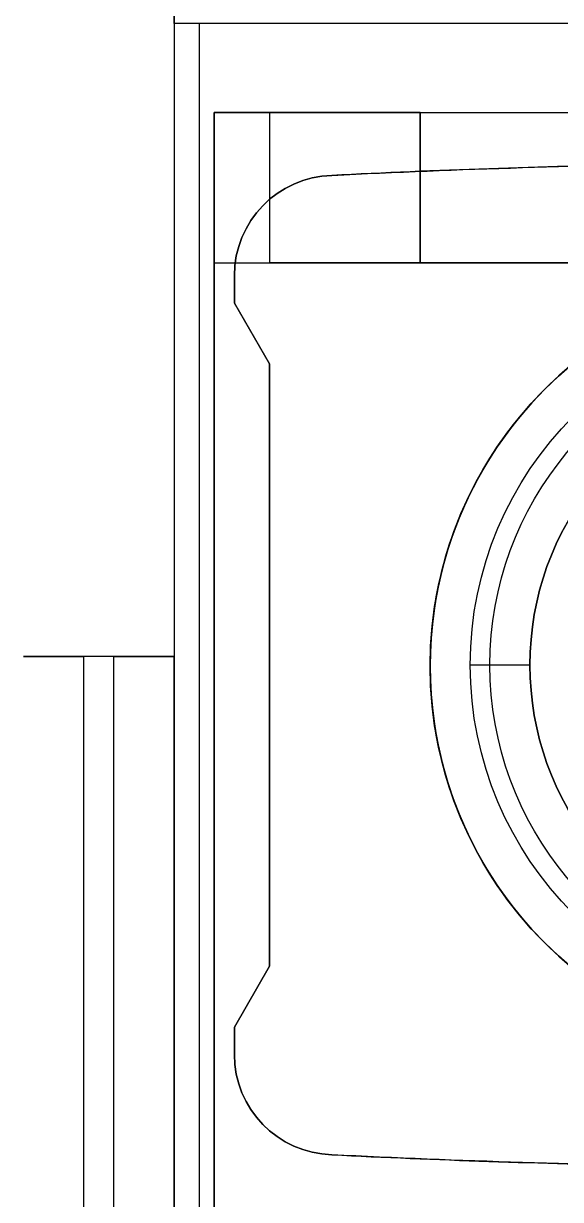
# Model space of a CAD drawing. Header units: inches. Extents: x 0 to 92454, y -34894 to 11.
# Drawn here: x 3.0335 to 3.244, y 10.0979 to 10.5591 of the extents above; entities that cross this region are included whole.
import ezdxf

# ---------------------------------------------------------------- set-up
doc = ezdxf.new("R2010")
doc.units = ezdxf.units.IN
doc.header["$MEASUREMENT"] = 0

# ---------------------------------------------------------------- blocks, each defined once
blk = doc.blocks.new('2023_07_21_11_46_31_0481')
at = {"color": 7, "extrusion": (1, 0, 0)}
for p, q in [((78.55, 268.2, 119.7), (78.55, 270.9, 119.7)), ((78.55, 268.895, 94.9), (78.55, 261.895, 94.9)), ((78.55, 268.2, 100.333), (78.55, 268.2, 119.7)), ((78.55, 268.2, 100.333), (78.55, 251.65, 100.333)), ((78.8, 268.2, 106.4), (78.8, 268.2, 100.333)), ((78.8, 268.2, 106.4), (78.8, 251.65, 106.4)), ((78.8, 268.2, 100.333), (78.8, 251.65, 100.333)), ((78.55, 261.895, 94.9), (78.55, 261.895, 88.2)), ((78.55, 251.65, 88.2), (78.55, 261.895, 88.2))]:
    blk.add_line(p, q, dxfattribs=at)
at = {"color": 7, "extrusion": (0, 0, -1)}
for p, q in [((78.55, 268.2, 119.7), (78.55, 270.9, 119.7)), ((78.8, 268.2, 100.333), (78.55, 268.2, 100.333)), ((78.55, 268.2, 100.333), (78.55, 251.65, 100.333)), ((84.1, 268.2, 119.7), (78.55, 268.2, 119.7)), ((78.8, 268.2, 106.4), (78.8, 251.65, 106.4)), ((83.3, 268.2, 106.4), (78.8, 268.2, 106.4)), ((78.8, 268.2, 100.333), (78.8, 251.65, 100.333)), ((78.95, 267.315, 96.489), (78.95, 265.815, 96.489)), ((79.5, 267.315, 96.489), (78.95, 267.315, 96.489)), ((79.5, 267.315, 96.489), (79.5, 265.815, 96.489)), ((78.95, 265.815, 96.489), (79.5, 265.815, 96.489)), ((78.95, 251.65, 98.489), (78.95, 264.315, 98.489)), ((77.95, 261.895, 87.6), (77.65, 261.895, 87.6)), ((77.65, 251.65, 87.6), (77.65, 261.895, 87.6)), ((77.95, 251.65, 87.6), (77.95, 261.895, 87.6))]:
    blk.add_line(p, q, dxfattribs=at)
at = {"color": 7}
for p, q in [((78.55, 268.895, 94.9), (78.55, 261.895, 94.9)), ((78.95, 267.315, 96.989), (91.05, 267.315, 96.989)), ((79.5, 267.315, 96.489), (79.5, 265.815, 96.489)), ((81, 265.815, 94.9), (81, 267.315, 94.9)), ((81, 267.315, 94.9), (89, 267.315, 94.9)), ((81, 267.315, 94.989), (81, 265.815, 94.989)), ((80.121, 266.688, 102.463), (80.121, 266.688, 100.42)), ((80.121, 266.688, 102.463), (80.121, 266.688, 100.42)), ((78.95, 265.815, 96.989), (91.05, 265.815, 96.989)), ((89, 265.815, 94.9), (81, 265.815, 94.9)), ((79.15, 265.688, 101.99), (79.15, 265.688, 99.99)), ((78.95, 264.315, 99.989), (78.95, 251.65, 99.989)), ((77.65, 251.65, 87.6), (77.65, 261.895, 87.6)), ((77.95, 251.65, 87.6), (77.95, 261.895, 87.6)), ((78.55, 251.65, 88.2), (78.55, 261.895, 88.2)), ((81.1, 261.8, 124.1), (81.1, 261.8, 106.4)), ((81.1, 261.8, 124.1), (81.1, 261.8, 106.4)), ((81.696, 261.81, 106.635), (81.5, 261.81, 104.4)), ((81.696, 261.81, 106.635), (81.5, 261.81, 104.4)), ((79.15, 257.932, 101.99), (79.15, 257.932, 99.99)), ((80.121, 256.932, 102.463), (80.121, 256.932, 100.42)), ((80.121, 256.932, 102.463), (80.121, 256.932, 100.42))]:
    blk.add_line(p, q, dxfattribs=at)
at = {"color": 7, "extrusion": (0, 1, 0)}
for p, q in [((78.8, 268.2, 100.333), (78.55, 268.2, 100.333)), ((78.55, 268.2, 100.333), (78.55, 268.2, 119.7)), ((84.1, 268.2, 119.7), (78.55, 268.2, 119.7)), ((83.3, 268.2, 106.4), (78.8, 268.2, 106.4)), ((78.8, 268.2, 106.4), (78.8, 268.2, 100.333)), ((79.5, 267.315, 96.489), (78.95, 267.315, 96.489)), ((78.95, 267.315, 96.489), (78.95, 267.315, 96.989)), ((78.95, 267.315, 96.989), (91.05, 267.315, 96.989)), ((81, 267.315, 94.9), (89, 267.315, 94.9)), ((81, 267.315, 94.9), (81, 267.315, 94.989))]:
    blk.add_line(p, q, dxfattribs=at)
at = {"color": 7, "extrusion": (-1, 0, 0)}
for p, q in [((78.95, 267.315, 96.489), (78.95, 267.315, 96.989)), ((78.95, 267.315, 96.489), (78.95, 265.815, 96.489)), ((81, 265.815, 94.9), (81, 267.315, 94.9)), ((81, 267.315, 94.989), (81, 265.815, 94.989)), ((81, 267.315, 94.9), (81, 267.315, 94.989)), ((78.95, 265.815, 96.989), (78.95, 265.815, 96.489)), ((81, 265.815, 94.989), (81, 265.815, 94.9)), ((79.15, 265.416, 99.99), (79.15, 265.688, 99.99)), ((79.15, 265.688, 101.99), (79.15, 265.416, 101.99)), ((79.15, 265.688, 101.99), (79.15, 265.688, 99.99)), ((79.15, 265.416, 101.99), (79.15, 265.416, 99.99)), ((79.5, 258.81, 100.145), (79.5, 264.81, 100.145)), ((79.5, 264.81, 102.16), (79.5, 258.81, 102.16)), ((79.5, 264.81, 102.16), (79.5, 264.81, 100.145)), ((78.95, 264.315, 99.989), (78.95, 251.65, 99.989)), ((78.95, 251.65, 98.489), (78.95, 264.315, 98.489)), ((79.5, 258.81, 102.16), (79.5, 258.81, 100.145)), ((79.15, 257.932, 99.99), (79.15, 258.204, 99.99)), ((79.15, 258.204, 101.99), (79.15, 257.932, 101.99)), ((79.15, 258.204, 101.99), (79.15, 258.204, 99.99)), ((79.15, 257.932, 101.99), (79.15, 257.932, 99.99))]:
    blk.add_line(p, q, dxfattribs=at)
at = {"color": 7, "extrusion": (0, -1, 0)}
for p, q in [((78.95, 265.815, 96.989), (91.05, 265.815, 96.989)), ((78.95, 265.815, 96.989), (78.95, 265.815, 96.489)), ((78.95, 265.815, 96.489), (79.5, 265.815, 96.489)), ((89, 265.815, 94.9), (81, 265.815, 94.9)), ((81, 265.815, 94.989), (81, 265.815, 94.9)), ((77.95, 261.895, 87.6), (77.65, 261.895, 87.6)), ((78.55, 261.895, 94.9), (78.55, 261.895, 88.2))]:
    blk.add_line(p, q, dxfattribs=at)
at = {"color": 7, "extrusion": (0.404415, 0, -0.914575)}
for p, q in [((79.15, 265.416, 99.99), (79.15, 265.688, 99.99)), ((79.5, 264.81, 100.145), (79.15, 265.416, 99.99)), ((79.5, 258.81, 100.145), (79.5, 264.81, 100.145)), ((79.15, 258.204, 99.99), (79.5, 258.81, 100.145)), ((79.15, 257.932, 99.99), (79.15, 258.204, 99.99))]:
    blk.add_line(p, q, dxfattribs=at)
at = {"color": 7, "extrusion": (-0.43787, 0, 0.899038)}
for p, q in [((79.15, 265.688, 101.99), (79.15, 265.416, 101.99)), ((79.15, 265.416, 101.99), (79.5, 264.81, 102.16)), ((79.5, 264.81, 102.16), (79.5, 258.81, 102.16)), ((79.5, 258.81, 102.16), (79.15, 258.204, 101.99)), ((79.15, 258.204, 101.99), (79.15, 257.932, 101.99))]:
    blk.add_line(p, q, dxfattribs=at)
at = {"color": 7, "extrusion": (-0.866025, -0.5, 0)}
for p, q in [((79.5, 264.81, 100.145), (79.15, 265.416, 99.99)), ((79.15, 265.416, 101.99), (79.5, 264.81, 102.16)), ((79.15, 265.416, 101.99), (79.15, 265.416, 99.99)), ((79.5, 264.81, 102.16), (79.5, 264.81, 100.145))]:
    blk.add_line(p, q, dxfattribs=at)
at = {"color": 7, "extrusion": (-0.866025, 0.5, 0)}
for p, q in [((79.15, 258.204, 99.99), (79.5, 258.81, 100.145)), ((79.5, 258.81, 102.16), (79.15, 258.204, 101.99)), ((79.5, 258.81, 102.16), (79.5, 258.81, 100.145)), ((79.15, 258.204, 101.99), (79.15, 258.204, 99.99))]:
    blk.add_line(p, q, dxfattribs=at)
at = {"color": 7, "extrusion": (-1, 0, 0)}
for radius in [3, 1.5]:
    blk.add_arc((-264.315, 96.989, -78.95), radius, 90, 180, dxfattribs=at)
at = {"color": 7, "extrusion": (1, 0, 0)}
for radius, start in [(3, 0), (1.5, 360)]:
    blk.add_arc((264.315, 96.989, 78.95), radius, start, 90, dxfattribs=at)
at = {"color": 7, "extrusion": (0, -1, 0)}
for centre, radius, start, end in [((79.5, 94.989, -267.315), 1.5, 0, 90), ((79.5, 94.989, -265.815), 1.5, 0, 90), ((77.65, 88.2, -261.895), 0.6, 180, 270), ((77.95, 88.2, -261.895), 0.6, 270, 360), ((82.094, 106.6, -261.81), 0.4, 90, 175), ((82.094, 106.6, -261.81), 0.4, 90, 175)]:
    blk.add_arc(centre, radius, start, end, dxfattribs=at)
at = {"color": 7, "extrusion": (0, 1, 0)}
for centre, radius, start, end in [((-79.5, 94.989, 267.315), 1.5, 90, 180), ((-79.5, 94.989, 265.815), 1.5, 90, 180), ((-77.65, 88.2, 261.895), 0.6, 270, 0), ((-77.95, 88.2, 261.895), 0.6, 180, 270)]:
    blk.add_arc(centre, radius, start, end, dxfattribs=at)
at = {"color": 7, "extrusion": (0, 0, -1)}
for centre, radius, start, end in [((-85, 261.8, -124.1), 3.9, 0, 180), ((-85, 261.8, -106.4), 3.9, 0, 64.1576), ((-85, 261.81, -104.4), 3.5, 0, 180), ((-85, 261.81, -104.4), 3.5, 0, 180), ((-85, 261.81, -106.635), 3.304, 0, 79.6488), ((-85, 261.81, -106.635), 3.304, 0, 79.6488), ((-85, 261.81, -107), 2.906, 0, 77.8246), ((-85, 261.8, -124.1), 3.9, 180, 0), ((-85, 261.8, -106.4), 3.9, 295.8424, 0), ((-85, 261.81, -104.4), 3.5, 180, 0), ((-85, 261.81, -104.4), 3.5, 180, 0), ((-85, 261.81, -106.635), 3.304, 280.3512, 0), ((-85, 261.81, -106.635), 3.304, 280.3512, 0), ((-85, 261.81, -107), 2.906, 282.1754, 0)]:
    blk.add_arc(centre, radius, start, end, dxfattribs=at)
at = {"color": 7}
for centre, radius, start, end in [((85, 261.8, 124.1), 3.9, 0, 180), ((85, 261.8, 106.4), 3.9, 115.8424, 180), ((85, 261.81, 107), 2.906, 102.1754, 180), ((85, 261.8, 106.4), 3.9, 180, 244.1576), ((85, 261.8, 124.1), 3.9, 180, 0), ((85, 261.81, 107), 2.906, 180, 257.8246)]:
    blk.add_arc(centre, radius, start, end, dxfattribs=at)
at = {"color": 7, "extrusion": (0.404415, 1.2326e-32, -0.914575)}
blk.add_ellipse((85, 169.402, 102.577), major_axis=(-97.408, 0, -43.073), ratio=0.914575, start_param=1.520692, end_param=1.559726, dxfattribs=at)
blk.add_ellipse((85, 169.402, 102.577), major_axis=(-97.408, 0, -43.073), ratio=0.914575, start_param=1.520692, end_param=1.559726, dxfattribs=at)
at = {"color": 7, "extrusion": (-0.43787, 4.93038e-32, 0.899038)}
blk.add_ellipse((85, 169.402, 104.839), major_axis=(-97.408, 0, -47.442), ratio=0.899038, start_param=-1.552815, end_param=-1.520692, dxfattribs=at)
blk.add_ellipse((85, 169.402, 104.839), major_axis=(-97.408, 0, -47.442), ratio=0.899038, start_param=-1.552815, end_param=-1.520692, dxfattribs=at)
at = {"color": 7, "extrusion": (0.404415, -2.06795e-25, -0.914575)}
blk.add_ellipse((80.15, 265.688, 100.432), major_axis=(-1, 0, -0.442), ratio=0.914575, start_param=0, end_param=1.542233, dxfattribs=at)
blk.add_ellipse((80.15, 265.688, 100.432), major_axis=(-1, 0, -0.442), ratio=0.914575, start_param=0, end_param=1.542233, dxfattribs=at)
at = {"color": 7, "extrusion": (-0.43787, 2.06795e-25, 0.899038)}
blk.add_ellipse((80.15, 265.688, 102.477), major_axis=(-1, 0, -0.487), ratio=0.899038, start_param=-1.542233, end_param=0, dxfattribs=at)
blk.add_ellipse((80.15, 265.688, 102.477), major_axis=(-1, 0, -0.487), ratio=0.899038, start_param=-1.542233, end_param=0, dxfattribs=at)
at = {"color": 7, "extrusion": (0.404415, -5.3926e-33, -0.914575)}
blk.add_ellipse((80.15, 257.932, 100.432), major_axis=(-1, 0, -0.442), ratio=0.914575, start_param=-1.542233, end_param=0, dxfattribs=at)
blk.add_ellipse((80.15, 257.932, 100.432), major_axis=(-1, 0, -0.442), ratio=0.914575, start_param=-1.542233, end_param=0, dxfattribs=at)
at = {"color": 7, "extrusion": (-0.43787, 0, 0.899038)}
blk.add_ellipse((80.15, 257.932, 102.477), major_axis=(-1, 0, -0.487), ratio=0.899038, start_param=0, end_param=1.542233, dxfattribs=at)
blk.add_ellipse((80.15, 257.932, 102.477), major_axis=(-1, 0, -0.487), ratio=0.899038, start_param=0, end_param=1.542233, dxfattribs=at)
at = {"color": 7, "extrusion": (0.404415, 6.16298e-33, -0.914575)}
blk.add_ellipse((85, 354.218, 102.577), major_axis=(97.408, 0, 43.073), ratio=0.914575, start_param=1.581866, end_param=1.620901, dxfattribs=at)
blk.add_ellipse((85, 354.218, 102.577), major_axis=(97.408, 0, 43.073), ratio=0.914575, start_param=1.581866, end_param=1.620901, dxfattribs=at)
at = {"color": 7, "extrusion": (-0.43787, -3.08149e-33, 0.899038)}
blk.add_ellipse((85, 354.218, 104.839), major_axis=(97.408, 0, 47.442), ratio=0.899038, start_param=-1.620901, end_param=-1.588778, dxfattribs=at)
blk.add_ellipse((85, 354.218, 104.839), major_axis=(97.408, 0, 47.442), ratio=0.899038, start_param=-1.620901, end_param=-1.588778, dxfattribs=at)

msp = doc.modelspace()

# ---------------------------------------------------------------- block references
at = {"xscale": 0.03937007874015748, "yscale": 0.03937007874015748, "zscale": 0.03937007874015748}
msp.add_blockref('2023_07_21_11_46_31_0481', (0, 0), dxfattribs=at)
msp.add_blockref('2023_07_21_11_46_31_0481', (0, 0), dxfattribs=at)

doc.saveas('drawing.dxf')
